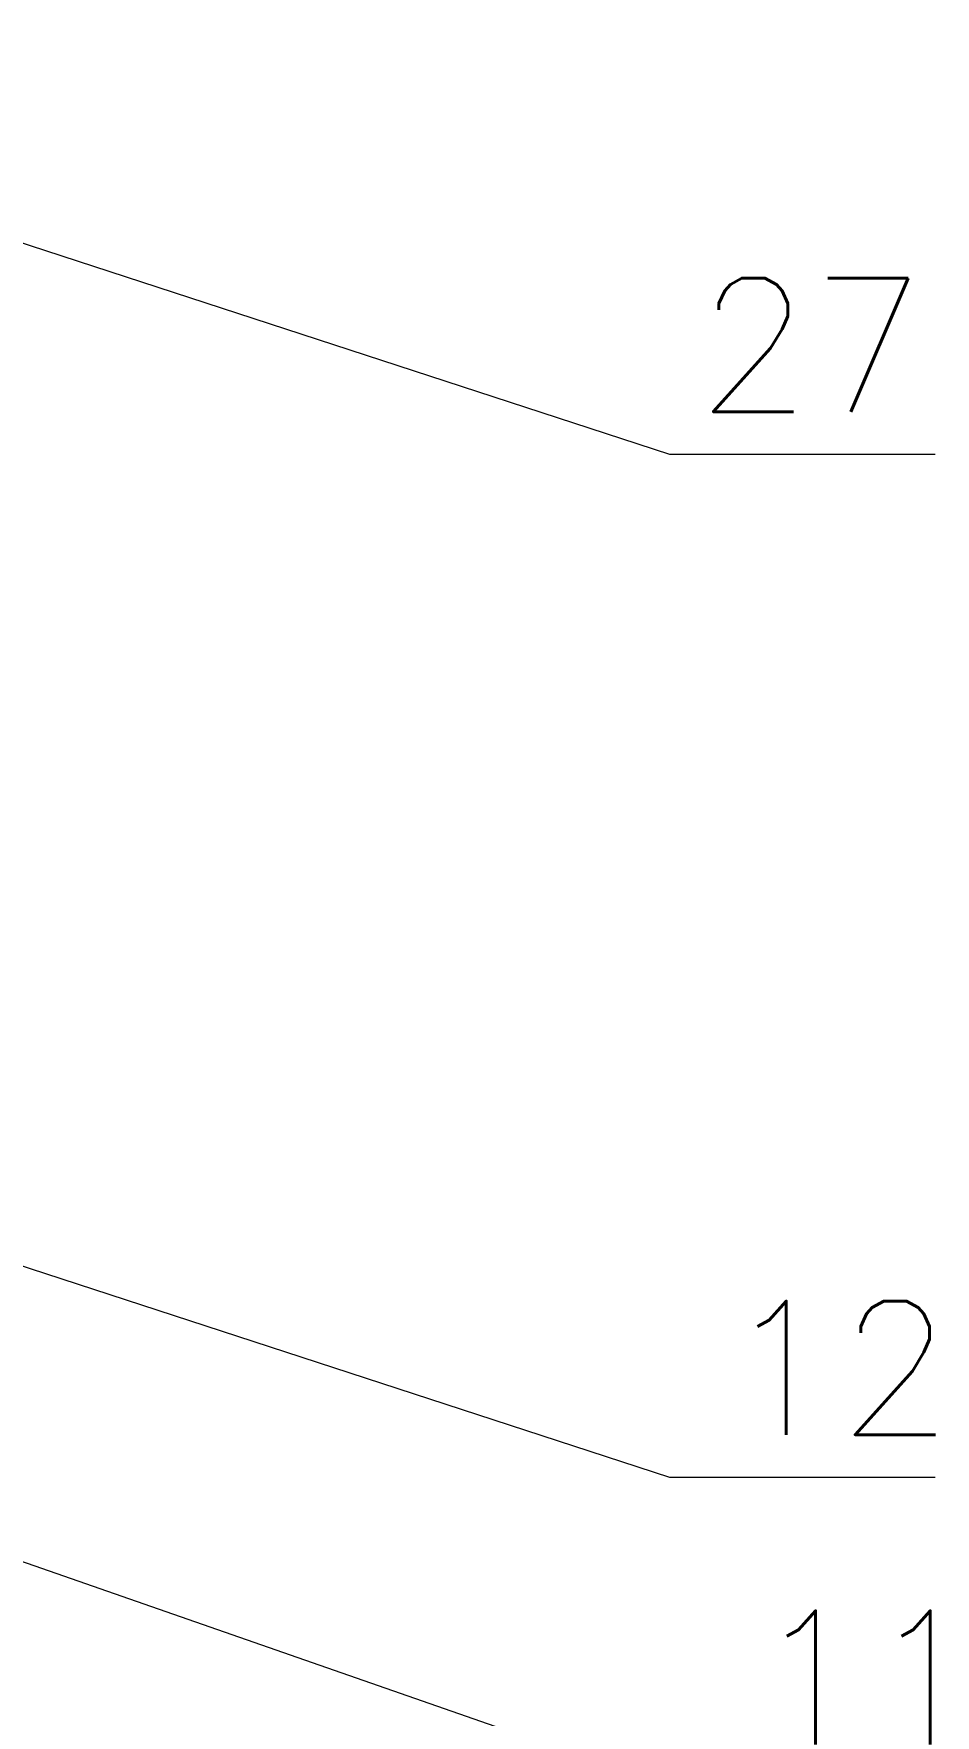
# Model space of a CAD drawing. Header units: millimetres. Extents: x 36080 to 36401, y 5729 to 6183.
# Drawn here: x 36208.6 to 36242.3, y 6080.8 to 6143.7 of the extents above; entities that cross this region are included whole.
import ezdxf

# ---------------------------------------------------------------- set-up
doc = ezdxf.new("R2010")
doc.units = ezdxf.units.MM
doc.layers.add('x', color=7, linetype='Continuous', lineweight=9)
doc.styles.add('样式 1', font='txt.shx')

msp = doc.modelspace()

# ---------------------------------------------------------------- linework, layer by layer
at = {"layer": 'x'}
for p, q in [((36184.20038, 6143.66904), (36232.3688, 6127.94443)), ((36232.3688, 6127.94443), (36242.28762, 6127.94443)), ((36189.33694, 6103.73734), (36232.3688, 6089.68956)), ((36232.3688, 6089.68956), (36242.28762, 6089.68956)), ((36201.77046, 6088.76472), (36232.3688, 6078.10947))]:
    msp.add_line(p, q, dxfattribs=at)

# ---------------------------------------------------------------- texts
at = {"style": '样式 1'}
for s, p in [('27', (36233.35889, 6129.52886)), ('12', (36234.37135, 6091.27399)), ('11', (36235.46858, 6079.6939))]:
    msp.add_text(s, height=5, dxfattribs=at).set_placement(p)

doc.saveas('drawing.dxf')
